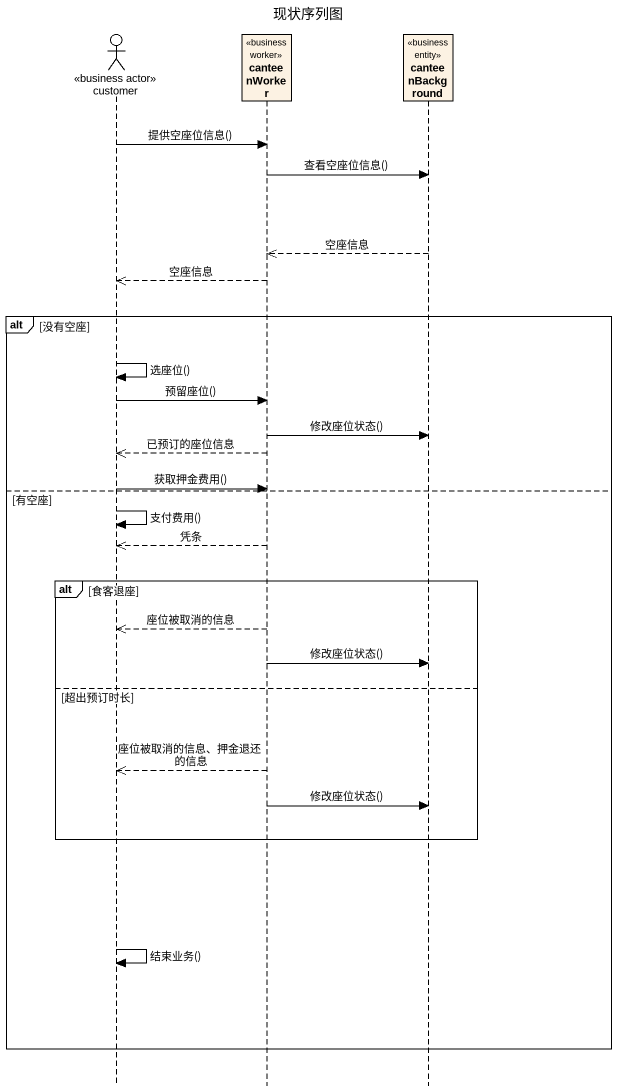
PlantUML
@startuml
title 现状序列图
hide footbox
actor customer <<business actor>>
participant canteenWorker <<business worker>>
participant canteenBackground <<business entity>>

customer -> canteenWorker : 提供空座位信息()
canteenWorker -> canteenBackground : 查看空座位信息()
canteenBackground -->> canteenWorker : 空座信息
canteenWorker -->> customer : 空座信息
alt 没有空座
  customer -> customer : 选座位()
  customer -> canteenWorker : 预留座位()
  canteenWorker -> canteenBackground : 修改座位状态()
  canteenWorker -->> customer : 已预订的座位信息
  customer -> canteenWorker : 获取押金费用()
else 有空座
  customer -> customer : 支付费用()
  canteenWorker -->> customer : 凭条
  alt 食客退座
    canteenWorker -->> customer : 座位被取消的信息
    canteenWorker -> canteenBackground : 修改座位状态()
  else 超出预订时长
    canteenWorker -->> customer : 座位被取消的信息、押金退还的信息
    canteenWorker -> canteenBackground : 修改座位状态()
  end
  customer -> customer : 结束业务()
end
@enduml
